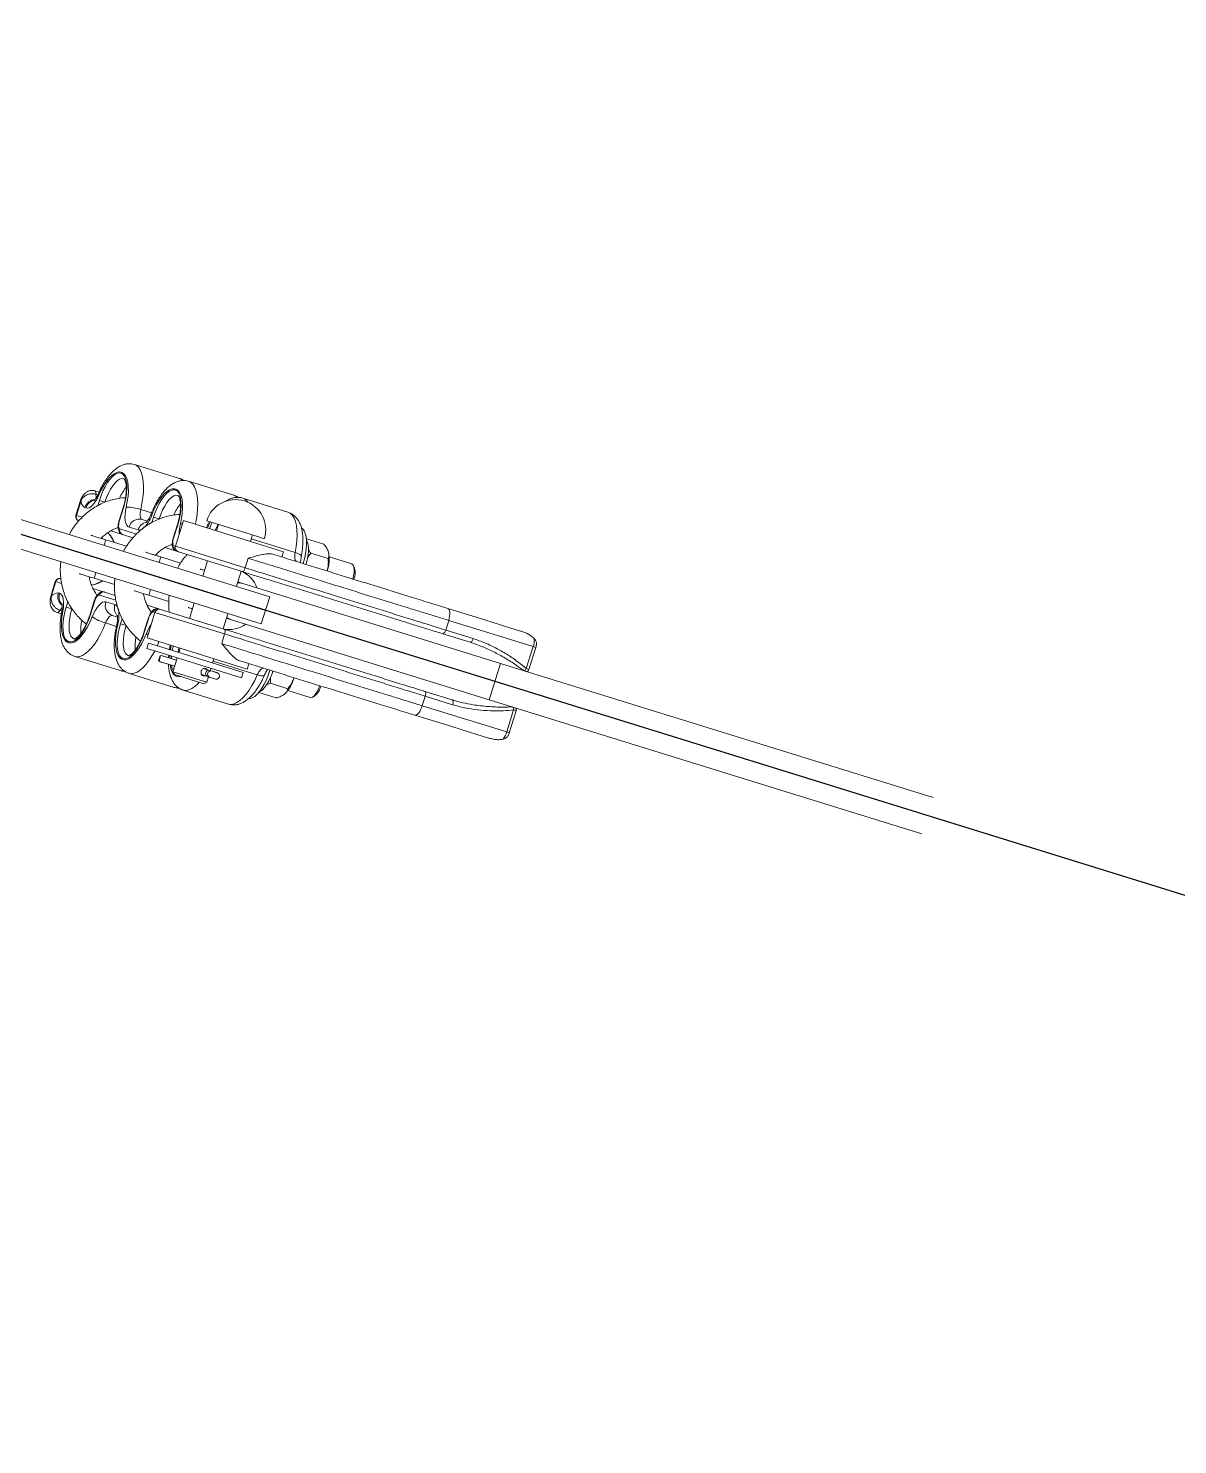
# Model space of a CAD drawing. Header units: millimetres. Extents: x 1587714 to 3094800, y -694377 to -413614.
# Drawn here: x 2047947 to 2048461, y -577441 to -576807 of the extents above; entities that cross this region are included whole.
import ezdxf

# ---------------------------------------------------------------- set-up
doc = ezdxf.new("R2010")
doc.units = ezdxf.units.MM
doc.layers.add('M0_EQUIPOS', color=7, linetype='Continuous')

# ---------------------------------------------------------------- blocks, each defined once
blk = doc.blocks.new('cadena retención 25kV vista superior')
at = {"layer": 'M0_EQUIPOS', "color": 7, "linetype": 'Continuous', "lineweight": 15}
for p, q in [((-6.35, -879.5), (-6.35, -717.03)), ((0, -717.03), (0, -879.5)), ((6.35, -879.5), (6.35, -717.03)), ((-15.58, -785.85), (-22.5, -785.85)), ((-22.5, -786.09), (-22.5, -785.85)), ((22.5, -785.85), (15.58, -785.85)), ((22.5, -786.09), (22.5, -785.85)), ((-28.5, -790.69), (-28.5, -792.71)), ((-27.18, -791.66), (-27.18, -792.53)), ((-15.5, -786.09), (-22.5, -786.09)), ((-19.99, -788.67), (-19.99, -789.23)), ((-15.5, -788.78), (-15.5, -786.09)), ((22.5, -786.09), (15.5, -786.09)), ((15.5, -786.09), (15.5, -788.77)), ((19.99, -789.23), (19.99, -788.67)), ((27.19, -792.54), (27.19, -791.66)), ((28.5, -792.71), (28.5, -790.69)), ((-25, -793.9), (-25, -796.52)), ((-25, -793.9), (-22.57, -793.9)), ((22.56, -793.9), (25, -793.9)), ((25, -793.9), (25, -796.52)), ((-44.98, -804.16), (-44.98, -825.33)), ((-13.5, -802.85), (-13.5, -808.3)), ((-9, -801.94), (-6.5, -801.94)), ((-9, -801.94), (-9, -811.57)), ((6.5, -801.94), (9, -801.94)), ((9, -801.94), (9, -811.57)), ((13.5, -808.3), (13.5, -802.8)), ((44.99, -825.33), (44.99, -804.16)), ((-18.63, -805.07), (-25, -805.07)), ((-25, -805.23), (-25, -805.07)), ((-18.63, -805.23), (-25, -805.23)), ((-18.63, -805.23), (-18.63, -805.07)), ((-17.49, -810.12), (-17.49, -814.39)), ((-15.5, -814.18), (-15.5, -806.45)), ((-13.5, -808.3), (-13.5, -813.22)), ((13.5, -813.22), (13.5, -808.3)), ((15.5, -806.45), (15.5, -814.17)), ((17.49, -814.39), (17.49, -810.12)), ((25, -805.07), (18.63, -805.07)), ((18.63, -805.23), (18.63, -805.07)), ((25, -805.23), (18.63, -805.23)), ((25, -805.23), (25, -805.07)), ((-26.58, -812.81), (-26.58, -817.89)), ((-22.49, -817.19), (-22.49, -814.73)), ((22.49, -814.73), (22.49, -817.18)), ((26.58, -812.81), (26.58, -817.9)), ((-25, -819.3), (-25, -821.92)), ((-25, -819.3), (-22.57, -819.3)), ((22.56, -819.3), (25, -819.3)), ((25, -819.3), (25, -821.92)), ((-44.98, -829.55), (-44.98, -850.71)), ((-13.5, -828.24), (-13.5, -833.69)), ((-9, -827.65), (-6.5, -827.65)), ((-9, -827.65), (-9, -836.96)), ((6.5, -827.65), (9, -827.65)), ((9, -827.65), (9, -836.97)), ((13.5, -833.69), (13.5, -828.2)), ((44.99, -850.71), (44.99, -829.55)), ((-15.5, -832.51), (-27.49, -832.51)), ((-27.49, -879.49), (-27.49, -832.51)), ((-18.63, -830.47), (-25, -830.47)), ((-25, -830.63), (-25, -830.47)), ((-18.63, -830.63), (-25, -830.63)), ((-18.63, -830.63), (-18.63, -830.47)), ((-15.5, -832.51), (-15.5, -831.85)), ((-15.5, -865.18), (-15.5, -832.51)), ((-13.5, -833.69), (-13.5, -834.51)), ((-13.5, -864.4), (-13.5, -834.51)), ((13.5, -834.51), (13.5, -833.69)), ((13.5, -864.4), (13.5, -834.51)), ((15.5, -831.85), (15.5, -832.51)), ((27.49, -832.51), (15.5, -832.51)), ((15.5, -832.51), (15.5, -865.18)), ((25, -830.47), (18.63, -830.47)), ((18.63, -830.63), (18.63, -830.47)), ((25, -830.63), (18.63, -830.63)), ((25, -830.63), (25, -830.47)), ((27.49, -832.51), (27.49, -833.03)), ((27.49, -833.03), (27.49, -879.49)), ((32.05, -833.78), (29.51, -833.78)), ((29.51, -833.78), (29.51, -840.02)), ((32.05, -833.78), (32.05, -840.02)), ((-30.49, -842.5), (-30.49, -865.38)), ((29.51, -840.02), (29.51, -878.23)), ((32.05, -840.02), (32.05, -878.23)), ((33.08, -841.43), (33.08, -848.1)), ((33.09, -848.1), (33.09, -841.36)), ((35.68, -840.45), (33.34, -840.45)), ((35.93, -848.1), (35.93, -841.36)), ((35.94, -848.1), (35.94, -841.43)), ((-27.49, -848.1), (-30.49, -848.1)), ((-6.35, -848.1), (-13.5, -848.1)), ((13.5, -848.1), (6.35, -848.1)), ((29.51, -848.1), (27.49, -848.1)), ((33.08, -844.34), (32.05, -844.1)), ((32.05, -845.41), (33.08, -845.66)), ((38.51, -848.1), (32.05, -848.1)), ((39.51, -849.1), (38.51, -848.1)), ((38.51, -863.9), (38.51, -848.1)), ((39.51, -849.1), (39.51, -862.9)), ((-44.98, -854.94), (-44.98, -876.1)), ((44.99, -876.1), (44.99, -854.94)), ((33.08, -860.74), (33.08, -863.15)), ((33.09, -863.11), (33.09, -860.73)), ((35.93, -863.11), (35.93, -860.74)), ((35.94, -863.15), (35.94, -860.75)), ((-30.49, -863.9), (-27.49, -863.9)), ((-30.49, -865.38), (-30.49, -869.5)), ((-28.63, -863.9), (-28.63, -884.56)), ((-19.99, -865.18), (-15.5, -865.18)), ((-13.5, -863.9), (-6.5, -863.9)), ((-8.5, -863.9), (-8.5, -866.18)), ((-8.5, -866.18), (-8.5, -987)), ((6.5, -863.9), (13.5, -863.9)), ((8.5, -866.18), (8.5, -863.9)), ((8.5, -987), (8.5, -866.18)), ((15.5, -865.18), (19.99, -865.18)), ((27.49, -863.9), (29.51, -863.9)), ((28.63, -863.9), (28.63, -884.56)), ((32.05, -863.9), (33.09, -863.9)), ((33.09, -863.11), (33.08, -863.15)), ((33.08, -863.15), (33.08, -863.48)), ((33.09, -864.31), (33.08, -864.35)), ((33.08, -864.35), (33.08, -867.38)), ((33.09, -864.31), (33.09, -863.11)), ((33.09, -867.42), (33.09, -864.31)), ((35.93, -864.31), (35.93, -863.11)), ((35.94, -863.15), (35.93, -863.11)), ((35.93, -863.9), (38.51, -863.9)), ((35.93, -867.42), (35.93, -864.31)), ((35.94, -864.35), (35.93, -864.31)), ((35.94, -863.48), (35.94, -863.15)), ((35.94, -867.38), (35.94, -864.35)), ((38.51, -863.9), (39.51, -862.9)), ((-27.49, -879.49), (-24.99, -879.49)), ((-6.35, -879.5), (6.35, -879.5)), ((24.99, -879.49), (27.49, -879.49)), ((29.51, -878.23), (32.05, -878.23)), ((-36, -887.58), (-36, -895.72)), ((-30.5, -891.3), (-30.5, -899.44)), ((30.5, -891.3), (31.67, -889.76)), ((30.5, -891.3), (30.5, -899.44)), ((36, -887.58), (36, -895.72)), ((-31.35, -899.66), (-31.35, -910.18)), ((31.35, -910.18), (31.35, -899.66)), ((-30.75, -911.24), (-29.84, -911.99)), ((29.84, -911.99), (30.75, -911.24)), ((-24.99, -974.54), (-24.99, -957.22)), ((-19.99, -959.17), (-15.5, -959.17)), ((-19.99, -959.17), (-19.99, -998.74)), ((-15.5, -972.02), (-15.5, -959.17)), ((-13.5, -958.39), (-13.5, -971.24)), ((13.5, -971.24), (13.5, -958.39)), ((15.5, -959.17), (19.99, -959.17)), ((15.5, -959.17), (15.5, -972.02)), ((19.99, -998.74), (19.99, -959.17)), ((24.99, -957.22), (24.99, -974.54)), ((-24.99, -986.33), (-24.99, -974.54)), ((24.99, -974.54), (24.99, -986.33)), ((-24.99, -991.33), (-24.99, -986.33)), ((8.5, -987), (-8.5, -987)), ((24.99, -986.33), (24.99, -991.33)), ((-19.99, -998.74), (-9.68, -998.74)), ((-19.99, -998.74), (-19.99, -999.96)), ((-19.99, -999.96), (-9.68, -999.96)), ((-9.68, -998.74), (-9.68, -999.96)), ((8.5, -999.7), (9.03, -999.87)), ((9.68, -998.74), (19.99, -998.74)), ((9.68, -998.74), (9.68, -999.96)), ((9.68, -999.96), (19.99, -999.96)), ((19.99, -998.74), (19.99, -999.96))]:
    blk.add_line(p, q, dxfattribs=at)
at = {"layer": 'M0_EQUIPOS', "color": 8, "linetype": 'Continuous', "lineweight": 15}
for p, q in [((-8.5, -987), (-8.5, -1189.72)), ((8.5, -1189.72), (8.5, -987))]:
    blk.add_line(p, q, dxfattribs=at)
at = {"layer": 'M0_EQUIPOS', "color": 7, "linetype": 'Continuous', "lineweight": 15, "flags": 128}
for points in [[(-27.18, -791.66), (-27.88, -791.4), (-28.33, -791.08), (-28.5, -790.71), (-28.5, -790.69)], [(-19.99, -789.23), (-20.12, -789.86), (-20.51, -790.47), (-21.15, -791.05), (-22.01, -791.58), (-23.09, -792.05), (-24.34, -792.45), (-25.75, -792.77), (-27.26, -792.99)], [(27.26, -792.99), (25.75, -792.77), (24.35, -792.45), (23.09, -792.05), (22.02, -791.58), (21.15, -791.05), (20.51, -790.47), (20.12, -789.86), (19.99, -789.23)], [(27.19, -791.66), (27.88, -791.4), (28.33, -791.08), (28.5, -790.71), (28.5, -790.69)], [(-27.26, -792.99), (-29.71, -793.34), (-31.99, -793.82), (-34.07, -794.44), (-35.89, -795.17), (-37.41, -795.99), (-38.6, -796.9), (-39.43, -797.86), (-39.89, -798.86), (-39.96, -799.88), (-39.65, -800.89), (-38.95, -801.87), (-37.89, -802.8), (-36.49, -803.66), (-34.78, -804.43), (-32.8, -805.08), (-30.58, -805.62), (-28.19, -806.02), (-25.67, -806.28)], [(-25, -805.23), (-27.27, -805.16), (-29.48, -804.96), (-31.58, -804.61), (-33.52, -804.15), (-35.25, -803.57), (-36.73, -802.9), (-37.92, -802.14), (-38.79, -801.32), (-39.32, -800.45), (-39.5, -799.57), (-39.32, -798.68), (-38.79, -797.82), (-37.92, -796.99), (-36.73, -796.24), (-35.25, -795.56), (-33.52, -794.98), (-31.58, -794.52), (-29.48, -794.18), (-27.27, -793.97), (-25, -793.9)], [(-25, -796.52), (-27.17, -796.6), (-29.28, -796.82), (-31.25, -797.18), (-33.03, -797.67), (-34.58, -798.27), (-35.83, -798.97), (-36.75, -799.74), (-37.31, -800.56), (-37.5, -801.41), (-37.5, -801.43)], [(-27.81, -792.62), (-27.78, -792.62), (-27.53, -792.71), (-27.26, -792.99)], [(25, -793.9), (27.27, -793.97), (29.48, -794.18), (31.58, -794.52), (33.52, -794.98), (35.25, -795.56), (36.73, -796.24), (37.92, -796.99), (38.79, -797.82), (39.32, -798.68), (39.5, -799.57), (39.32, -800.45), (38.79, -801.32), (37.92, -802.14), (36.73, -802.9), (35.25, -803.57), (33.52, -804.15), (31.58, -804.61), (29.48, -804.96), (27.27, -805.16), (25, -805.23)], [(37.5, -801.39), (37.31, -800.56), (36.75, -799.74), (35.83, -798.97), (34.58, -798.27), (33.03, -797.67), (31.25, -797.18), (29.28, -796.82), (27.17, -796.6), (25, -796.52)], [(25.67, -806.28), (28.19, -806.02), (30.59, -805.62), (32.8, -805.08), (34.78, -804.43), (36.49, -803.66), (37.9, -802.8), (38.96, -801.87), (39.65, -800.89), (39.97, -799.88), (39.89, -798.86), (39.44, -797.86), (38.6, -796.9), (37.41, -795.99), (35.89, -795.17), (34.07, -794.44), (32, -793.82), (29.71, -793.34), (27.26, -792.99)], [(27.26, -792.99), (27.53, -792.71), (27.79, -792.62), (27.82, -792.62)], [(-26.58, -812.81), (-29.36, -812.53), (-32.04, -812.12), (-34.55, -811.58), (-36.87, -810.92), (-38.96, -810.15), (-40.78, -809.28), (-42.3, -808.33), (-43.49, -807.31), (-44.35, -806.24), (-44.85, -805.13), (-44.98, -804.15)], [(44.99, -804.16), (44.85, -805.13), (44.35, -806.24), (43.5, -807.31), (42.3, -808.33), (40.78, -809.28), (38.96, -810.15), (36.88, -810.92), (34.56, -811.58), (32.04, -812.12), (29.37, -812.53), (26.58, -812.81)], [(-25.67, -806.28), (-24, -806.46), (-22.44, -806.75), (-21.02, -807.14), (-19.8, -807.63), (-18.81, -808.18), (-18.09, -808.8), (-17.64, -809.45), (-17.49, -810.12)], [(-15.5, -806.45), (-15.56, -806.22), (-15.74, -805.99), (-16.03, -805.78), (-16.42, -805.59), (-16.89, -805.44), (-17.43, -805.33), (-18.02, -805.26), (-18.63, -805.23)], [(18.63, -805.23), (18.02, -805.26), (17.43, -805.33), (16.89, -805.44), (16.42, -805.59), (16.03, -805.78), (15.74, -805.99), (15.56, -806.22), (15.5, -806.45)], [(17.49, -810.12), (17.64, -809.45), (18.09, -808.8), (18.82, -808.18), (19.81, -807.63), (21.03, -807.14), (22.44, -806.75), (24, -806.46), (25.67, -806.28)], [(-22.49, -814.73), (-22.57, -814.39), (-22.79, -814.06), (-23.15, -813.76), (-23.65, -813.48), (-24.26, -813.24), (-24.96, -813.04), (-25.75, -812.9), (-26.58, -812.81)], [(26.58, -812.81), (25.75, -812.9), (24.97, -813.04), (24.26, -813.24), (23.65, -813.48), (23.16, -813.76), (22.79, -814.06), (22.57, -814.39), (22.49, -814.73)], [(-25.67, -818.23), (-28.14, -818.48), (-30.49, -818.87), (-32.67, -819.39), (-34.63, -820.03), (-36.34, -820.77), (-37.75, -821.61), (-38.83, -822.51), (-39.56, -823.46), (-39.94, -824.45), (-39.94, -825.45), (-39.56, -826.44), (-38.83, -827.39), (-37.75, -828.3), (-36.34, -829.13), (-34.63, -829.87), (-32.67, -830.51), (-30.49, -831.03), (-28.14, -831.42), (-25.67, -831.67)], [(-25, -830.63), (-27.27, -830.56), (-29.48, -830.35), (-31.58, -830.01), (-33.52, -829.55), (-35.25, -828.97), (-36.73, -828.29), (-37.92, -827.54), (-38.79, -826.72), (-39.32, -825.85), (-39.5, -824.96), (-39.32, -824.08), (-38.79, -823.21), (-37.92, -822.39), (-36.73, -821.63), (-35.25, -820.96), (-33.52, -820.38), (-31.58, -819.92), (-29.48, -819.58), (-27.27, -819.37), (-25, -819.3)], [(-25, -821.92), (-27.17, -822), (-29.28, -822.22), (-31.25, -822.58), (-33.03, -823.06), (-34.58, -823.67), (-35.83, -824.36), (-36.75, -825.13), (-37.31, -825.96), (-37.5, -826.81), (-37.5, -826.82)], [(-26.03, -817.85), (-26.02, -817.84), (-25.85, -817.94), (-25.67, -818.23)], [(25, -819.3), (27.27, -819.37), (29.48, -819.58), (31.58, -819.92), (33.52, -820.38), (35.25, -820.96), (36.73, -821.63), (37.92, -822.39), (38.79, -823.21), (39.32, -824.08), (39.5, -824.96), (39.32, -825.85), (38.79, -826.72), (37.92, -827.54), (36.73, -828.29), (35.25, -828.97), (33.52, -829.55), (31.58, -830.01), (29.48, -830.35), (27.27, -830.56), (25, -830.63)], [(37.5, -826.79), (37.31, -825.96), (36.75, -825.13), (35.83, -824.36), (34.58, -823.67), (33.03, -823.06), (31.25, -822.58), (29.28, -822.22), (27.17, -822), (25, -821.92)], [(25.67, -818.23), (25.85, -817.94), (26.02, -817.84), (26.03, -817.85)], [(25.67, -831.67), (28.14, -831.42), (30.49, -831.03), (32.67, -830.51), (34.64, -829.87), (36.34, -829.13), (37.75, -828.3), (38.83, -827.39), (39.57, -826.44), (39.94, -825.45), (39.94, -824.45), (39.57, -823.46), (38.83, -822.51), (37.75, -821.61), (36.34, -820.77), (34.64, -820.03), (32.67, -819.39), (30.49, -818.87), (28.14, -818.48), (25.67, -818.23)], [(-44.98, -825.33), (-44.85, -826.3), (-44.56, -827.02)], [(-27.49, -838.12), (-29.33, -837.93), (-31.97, -837.52), (-34.46, -836.99), (-36.77, -836.34), (-38.84, -835.59), (-40.65, -834.74), (-42.18, -833.8), (-43.39, -832.8), (-44.27, -831.75), (-44.8, -830.66), (-44.98, -829.55), (-44.98, -829.55)], [(44.99, -829.56), (44.81, -830.66), (44.27, -831.75), (43.39, -832.8), (42.18, -833.8), (40.66, -834.74), (38.84, -835.59), (36.77, -836.34), (34.47, -836.99), (32.05, -837.51)], [(44.6, -826.94), (44.85, -826.3), (44.99, -825.33)], [(-25.96, -832.51), (-25.85, -832.13), (-25.67, -831.67)], [(-15.5, -831.85), (-15.56, -831.61), (-15.74, -831.38), (-16.03, -831.17), (-16.42, -830.99), (-16.89, -830.84), (-17.43, -830.72), (-18.02, -830.65), (-18.63, -830.63)], [(18.63, -830.63), (18.02, -830.65), (17.43, -830.72), (16.89, -830.84), (16.42, -830.99), (16.03, -831.17), (15.74, -831.38), (15.56, -831.61), (15.5, -831.85)], [(25.67, -831.67), (25.85, -832.13), (25.96, -832.51)], [(29.51, -837.9), (29.33, -837.93), (27.49, -838.12)], [(-27.49, -843.79), (-28.19, -843.88), (-30.49, -844.26)], [(-30.49, -845.12), (-29.48, -844.97), (-27.49, -844.78)], [(-27.49, -847.42), (-29.28, -847.61), (-30.49, -847.81)], [(29.51, -844.08), (28.19, -843.88), (27.49, -843.79)], [(27.49, -844.78), (29.48, -844.97), (29.51, -844.98)], [(29.51, -847.65), (29.28, -847.61), (27.49, -847.42)], [(33.08, -844.9), (32.8, -844.82), (32.05, -844.61)], [(39.51, -851.92), (39.89, -851.04), (39.97, -850.02), (39.65, -849.01), (38.96, -848.03), (37.9, -847.1), (36.49, -846.24), (35.94, -845.97)], [(-44.98, -850.71), (-44.8, -851.82), (-44.62, -852.29)], [(44.99, -854.96), (44.98, -855.09), (44.75, -856.21), (44.16, -857.31), (43.21, -858.37), (41.92, -859.37), (40.32, -860.3), (39.51, -860.69)], [(44.6, -852.34), (44.81, -851.82), (44.99, -850.71)], [(-15.5, -865.18), (-15.11, -865.16), (-14.73, -865.12), (-14.39, -865.05), (-14.09, -864.95), (-13.84, -864.83), (-13.65, -864.7), (-13.54, -864.55), (-13.5, -864.4)], [(-8.13, -863.9), (-8.31, -864.56), (-8.5, -866.18)], [(8.5, -866.18), (8.31, -864.56), (8.13, -863.9)], [(15.5, -865.18), (15.11, -865.16), (14.73, -865.12), (14.39, -865.05), (14.09, -864.95), (13.84, -864.83), (13.65, -864.7), (13.54, -864.55), (13.5, -864.4)], [(-44.98, -876.1), (-44.98, -876.25), (-44.75, -877.37), (-44.15, -878.47), (-43.2, -879.53), (-41.92, -880.53), (-40.32, -881.46), (-38.42, -882.31), (-36.27, -883.05), (-33.89, -883.68), (-31.33, -884.18), (-28.63, -884.56)], [(28.63, -884.56), (31.33, -884.18), (33.9, -883.68), (36.27, -883.05), (38.43, -882.31), (40.32, -881.46), (41.92, -880.53), (43.21, -879.53), (44.16, -878.47), (44.75, -877.37), (44.98, -876.25), (44.99, -876.1)], [(-24.99, -889.35), (-27.26, -889.28), (-29.5, -889.08), (-31.63, -888.75), (-33.61, -888.29), (-35.38, -887.72), (-36.91, -887.05), (-38.16, -886.3), (-39.11, -885.48), (-39.72, -884.62), (-39.93, -884.07)], [(-28.63, -884.56), (-27.87, -884.67), (-27.17, -884.83), (-26.54, -885.02), (-26, -885.26), (-25.57, -885.53), (-25.25, -885.82), (-25.06, -886.12), (-24.99, -886.44)], [(-27.82, -887.65), (-28.02, -887.55), (-28.23, -887.26), (-28.4, -886.8), (-28.52, -886.18), (-28.6, -885.42), (-28.63, -884.56)], [(39.94, -884), (39.73, -884.59), (39.13, -885.46), (38.19, -886.28), (36.95, -887.03), (35.42, -887.7), (33.65, -888.28), (31.68, -888.74), (29.55, -889.07), (27.32, -889.28), (25.03, -889.35), (24.99, -889.35)], [(24.99, -886.44), (25.06, -886.12), (25.25, -885.82), (25.57, -885.53), (26, -885.26), (26.54, -885.02), (27.17, -884.83), (27.87, -884.67), (28.63, -884.56)], [(27.81, -887.65), (28.02, -887.55), (28.23, -887.26), (28.4, -886.8), (28.52, -886.18), (28.6, -885.42), (28.63, -884.56)], [(-24.99, -890.72), (-26.93, -890.66), (-28.84, -890.45), (-30.63, -890.12), (-32.24, -889.67), (-33.62, -889.11), (-34.71, -888.46), (-35.5, -887.74), (-35.57, -887.65)], [(35.57, -887.65), (35.2, -888.06), (34.28, -888.75), (33.05, -889.36), (31.57, -889.88), (29.88, -890.28), (28.02, -890.56), (26.07, -890.7), (24.99, -890.72)], [(-31.35, -910.18), (-31.3, -910.48), (-30.94, -911.06), (-30.23, -911.59), (-29.21, -912.04), (-27.95, -912.38), (-26.52, -912.59), (-25, -912.67)], [(24.99, -912.67), (25, -912.67), (26.52, -912.59), (27.95, -912.38), (29.21, -912.04), (30.23, -911.59), (30.94, -911.06), (31.3, -910.48), (31.35, -910.18)], [(-19.99, -959.17), (-20.97, -959.13), (-21.9, -959.02), (-22.77, -958.84), (-23.53, -958.6), (-24.15, -958.3), (-24.61, -957.97), (-24.89, -957.6), (-24.99, -957.22)], [(-15.5, -959.17), (-15.11, -959.16), (-14.73, -959.11), (-14.39, -959.04), (-14.09, -958.94), (-13.84, -958.82), (-13.65, -958.69), (-13.54, -958.54), (-13.5, -958.39)], [(15.5, -959.17), (15.11, -959.16), (14.73, -959.11), (14.39, -959.04), (14.09, -958.94), (13.84, -958.82), (13.65, -958.69), (13.54, -958.54), (13.5, -958.39)], [(24.99, -957.22), (24.9, -957.6), (24.61, -957.97), (24.15, -958.3), (23.53, -958.6), (22.77, -958.84), (21.91, -959.02), (20.97, -959.13), (19.99, -959.17)], [(-15.5, -972.02), (-15.11, -972), (-14.73, -971.96), (-14.39, -971.89), (-14.09, -971.79), (-13.84, -971.67), (-13.65, -971.53), (-13.54, -971.39), (-13.5, -971.24)], [(15.5, -972.02), (15.11, -972), (14.73, -971.96), (14.39, -971.89), (14.09, -971.79), (13.84, -971.67), (13.65, -971.53), (13.54, -971.39), (13.5, -971.24)]]:
    blk.add_lwpolyline(points, dxfattribs=at)
at = {"layer": 'M0_EQUIPOS', "color": 7, "linetype": 'Continuous', "lineweight": 15}
for centre, radius, start, end in [((-28.38, -796.66), 5.15, 59.10415, 76.56886), ((-20.1, -793.65), 4.98, 88.74845, 159.28759), ((-20.08, -794.27), 5.04, 88.95282, 150.26076), ((-23.35, -789.42), 3.44, 12.50769, 75.67831), ((-15.42, -788.01), 1.93, 2.47211, 92.2676), ((15.42, -788.01), 1.93, 87.7324, 177.52789), ((23.35, -789.42), 3.44, 104.32329, 167.48935), ((20.14, -793.59), 4.92, 20.02282, 91.74485), ((20.08, -794.29), 5.06, 33.05167, 90.96951), ((28.39, -796.68), 5.16, 103.4472, 120.80725), ((-26.41, -823.29), 21.15, 95.9034, 111.72368), ((-1.04, -796.2), 12.57, 206.21083, 230.71104), ((1.04, -796.19), 12.57, 309.28917, 333.70066), ((26.43, -823.23), 21.09, 68.21372, 83.97448), ((-6.86, -812.23), 19.73, 162.45838, 181.67502), ((-17.68, -814.93), 4.81, 87.73146, 177.52985), ((-15.42, -808.38), 1.93, 2.46799, 92.27172), ((15.42, -808.38), 1.93, 87.72828, 177.53201), ((17.68, -814.93), 4.81, 2.46906, 92.26963), ((6.86, -812.23), 19.73, 358.32611, 17.54049), ((-25.71, -805.02), 13.21, 270.15987, 303.34242), ((-17.58, -819.43), 5.04, 88.96452, 150.24905), ((-19.64, -814.22), 2.16, 314.27223, 355.64929), ((20.43, -813.86), 2.98, 190.23728, 246.55789), ((17.58, -819.45), 5.07, 33.26895, 90.95162), ((26.2, -802.55), 15.69, 244.68876, 268.07395), ((-26.42, -848.68), 21.14, 95.90033, 111.72675), ((26.43, -848.62), 21.08, 68.21063, 83.97757), ((-26.89, -851.26), 19.62, 72.82413, 86.42819), ((-15.42, -833.78), 1.93, 2.46527, 92.28184), ((-15.5, -834.51), 2, 0, 90), ((15.42, -833.78), 1.93, 87.71816, 177.53473), ((15.5, -834.51), 2, 90, 180), ((26.9, -851.26), 19.62, 93.57149, 107.17592), ((-30.49, -856), 13.5, 90, 270), ((32.42, -854.96), 9.03, 49.43388, 67.08637), ((-40.73, -854.8), 4.26, 182.04325, 222.05517), ((-1.34, -863.02), 12.17, 184.17063, 233.96253), ((1.34, -863.02), 12.17, 306.03747, 355.82937), ((33.31, -867.38), 0.23, 180, 190.96235), ((34.51, -863.82), 1.59, 26.29799, 153.70201), ((34.51, -864.59), 1.45, 11.16629, 168.83371), ((34.51, -867.14), 1.45, 190.96235, 349.03765), ((35.71, -867.38), 0.23, 349.03765, 0), ((-25.76, -884.77), 15.85, 241.81893, 272.7562), ((25.76, -884.77), 15.85, 267.2437, 298.18117), ((-25.68, -905.58), 7.64, 236.99494, 275.11013), ((25.51, -904.91), 8.3, 266.4476, 301.43842), ((-20.17, -988.66), 10.08, 250.58737, 271.04157), ((-11.41, -993.97), 5.08, 289.93655, 304.9981), ((-9.68, -997.96), 2, 270, 288.25539), ((-9.43, -998.96), 0.971, 292.6966, 342.89381), ((11.41, -993.97), 5.08, 235.0019, 250.06345), ((9.43, -998.96), 0.977, 197.16705, 245.95948), ((9.68, -997.96), 2, 251.74461, 270), ((20.18, -988.66), 10.08, 268.95851, 289.41224)]:
    blk.add_arc(centre, radius, start, end, dxfattribs=at)
for centre, major_axis, ratio, start_param, end_param in [((-16.5, -788.85), (-0.93, -3), 0.118876, 2.777199, 3.178625), ((16.5, -788.85), (0.93, -3), 0.118876, 3.104561, 3.505986), ((34.51, -841.79), (0, -2.25), 0.645373, 4.075021, 4.52106), ((34.51, -840.04), (-1.45, 0), 0.480831, 0.637368, 2.504225), ((34.51, -841.79), (0, -2.25), 0.645373, 1.762125, 2.208164)]:
    blk.add_ellipse(centre, major_axis=major_axis, ratio=ratio, start_param=start_param, end_param=end_param, dxfattribs=at)
for points, knots in [([(-6.5, -785.57), (-7.42, -785.77), (-9.37, -786.2), (-12.25, -787.2), (-15.1, -788.49), (-17.81, -790.05), (-20.33, -791.86), (-22.64, -793.9), (-24.72, -796.14), (-26.56, -798.57), (-28.09, -801.17), (-29.12, -803.24), (-29.52, -804.47), (-29.62, -804.75)], [0, 0, 0, 0, 0.088307, 0.186816, 0.285281, 0.38367, 0.481952, 0.580098, 0.67807, 0.775845, 0.8734, 0.970734, 1, 1, 1, 1]), ([(-22.5, -785.86), (-22.57, -785.86), (-23.1, -785.83), (-24.12, -786), (-25.43, -786.43), (-26.54, -787.08), (-27.4, -787.84), (-28.03, -788.71), (-28.43, -789.67), (-28.47, -790.35), (-28.49, -790.68)], [0, 0, 0, 0, 0.026411, 0.18652, 0.35798, 0.508276, 0.638351, 0.761226, 0.884255, 1, 1, 1, 1]), ([(-13.5, -787.93), (-13.52, -787.72), (-13.56, -787.26), (-13.9, -786.62), (-14.45, -786.13), (-15.05, -785.88), (-15.43, -785.86), (-15.6, -785.86)], [0, 0, 0, 0, 0.1946428, 0.4190482, 0.646603, 0.8514443, 1, 1, 1, 1]), ([(29.62, -804.76), (29.53, -804.47), (29.12, -803.25), (28.11, -801.19), (26.58, -798.61), (24.77, -796.2), (22.71, -793.97), (20.43, -791.94), (17.93, -790.13), (15.25, -788.57), (12.42, -787.27), (9.5, -786.23), (7.49, -785.79), (6.5, -785.56)], [0, 0, 0, 0, 0.029272, 0.125911, 0.222694, 0.319643, 0.416791, 0.514138, 0.611692, 0.709432, 0.807346, 0.90541, 1, 1, 1, 1]), ([(15.6, -785.88), (15.51, -785.87), (15.19, -785.84), (14.63, -786.04), (14.02, -786.47), (13.64, -787.08), (13.51, -787.6), (13.5, -787.86), (13.5, -787.93)], [0, 0, 0, 0, 0.0834049, 0.2968367, 0.5235588, 0.7546834, 0.9414424, 1, 1, 1, 1]), ([(28.47, -790.69), (28.47, -790.5), (28.49, -789.97), (28.23, -789.14), (27.75, -788.27), (27.1, -787.54), (26.27, -786.9), (25.23, -786.36), (23.95, -785.94), (23, -785.88), (22.5, -785.85)], [0, 0, 0, 0, 0.065262, 0.187982, 0.299926, 0.412754, 0.531121, 0.669082, 0.823769, 1, 1, 1, 1]), ([(-24.14, -791.65), (-24.15, -791.65), (-24.15, -791.66), (-24.45, -791.82), (-25.01, -792.05), (-25.86, -792.29), (-26.82, -792.49), (-27.52, -792.58), (-27.81, -792.62)], [0, 0, 0, 0, 0.113831, 0.278213, 0.454288, 0.645262, 0.850296, 1, 1, 1, 1]), ([(-22.5, -786.09), (-22.96, -786.2), (-23.73, -786.38), (-24.91, -787.07), (-25.77, -787.87), (-26.47, -788.9), (-26.9, -789.84), (-27.15, -790.83), (-27.17, -791.42), (-27.18, -791.66)], [0, 0, 0, 0, 0.187352, 0.306466, 0.518596, 0.618063, 0.766252, 0.903273, 1, 1, 1, 1]), ([(27.19, -791.66), (27.18, -791.42), (27.15, -790.83), (26.9, -789.84), (26.33, -788.6), (25.53, -787.62), (24.41, -786.73), (23.46, -786.27), (22.69, -786.12), (22.5, -786.09)], [0, 0, 0, 0, 0.096778, 0.23387, 0.382141, 0.603237, 0.693756, 0.921776, 1, 1, 1, 1]), ([(27.81, -792.62), (27.58, -792.59), (26.92, -792.51), (25.93, -792.31), (25.02, -792.05), (24.44, -791.82), (24.15, -791.65), (24.15, -791.65), (24.15, -791.65)], [0, 0, 0, 0, 0.11687, 0.336759, 0.54897, 0.727008, 0.893131, 1, 1, 1, 1]), ([(-27.81, -792.62), (-28.25, -792.67), (-29.54, -792.83), (-31.61, -793.19), (-33.95, -793.74), (-36.18, -794.45), (-38.27, -795.32), (-40.11, -796.34), (-41.66, -797.48), (-42.89, -798.69), (-43.84, -799.99), (-44.5, -801.37), (-44.92, -802.76), (-44.94, -803.69), (-44.96, -804.13)], [0, 0, 0, 0, 0.0498993, 0.1448903, 0.2409251, 0.3386964, 0.4389532, 0.5424147, 0.6348048, 0.7190178, 0.7962668, 0.8689461, 0.9390703, 1, 1, 1, 1]), ([(-9, -795.01), (-9, -795), (-9, -794.98), (-9, -795.17), (-9, -795.79), (-9, -797.05), (-9, -798.71), (-9, -800.77), (-9, -801.56), (-9, -801.94)], [0, 0, 0, 0, 0.03307, 0.105723, 0.21612, 0.335537, 0.546461, 0.782032, 1, 1, 1, 1]), ([(9, -795.01), (9, -795), (9, -794.98), (9, -795.17), (9, -795.79), (9, -797.05), (9, -798.71), (9, -800.77), (9, -801.56), (9, -801.94)], [0, 0, 0, 0, 0.03307, 0.105723, 0.21612, 0.335537, 0.546461, 0.782032, 1, 1, 1, 1]), ([(44.95, -804.15), (44.95, -803.91), (44.98, -803.15), (44.69, -801.9), (44.12, -800.49), (43.3, -799.2), (42.24, -798), (40.92, -796.89), (39.3, -795.86), (37.4, -794.93), (35.25, -794.13), (32.94, -793.48), (30.56, -792.99), (28.82, -792.73), (27.92, -792.63), (27.81, -792.62)], [0, 0, 0, 0, 0.034154, 0.106353, 0.177854, 0.251023, 0.328336, 0.412251, 0.504261, 0.602864, 0.703209, 0.801888, 0.898675, 0.988449, 1, 1, 1, 1]), ([(-25, -805.07), (-25.35, -805.07), (-26.38, -805.06), (-28.08, -804.96), (-30.01, -804.72), (-31.81, -804.39), (-33.43, -803.96), (-34.81, -803.46), (-35.93, -802.92), (-36.75, -802.39), (-37.26, -801.91), (-37.47, -801.56), (-37.5, -801.46), (-37.5, -801.42), (-37.49, -801.41)], [0, 0, 0, 0, 0.0503245, 0.1465129, 0.2425093, 0.3379748, 0.4325844, 0.5259308, 0.6175301, 0.706916, 0.7940376, 0.8803791, 0.9692601, 1, 1, 1, 1]), ([(-15.84, -805.54), (-15.76, -805.42), (-15.3, -804.67), (-14.19, -803.43), (-12.51, -801.88), (-10.77, -800.62), (-9.53, -799.99), (-9, -799.72)], [0, 0, 0, 0, 0.048443, 0.303943, 0.557487, 0.80934, 1, 1, 1, 1]), ([(-9, -805.7), (-9.19, -805.56), (-9.9, -805.02), (-10.9, -803.88), (-11.8, -802.69), (-12.15, -801.93), (-12.23, -801.74)], [0, 0, 0, 0, 0.13195, 0.501599, 0.872832, 1, 1, 1, 1]), ([(9, -799.73), (9.28, -799.86), (10.27, -800.32), (11.8, -801.35), (13.55, -802.79), (14.91, -804.2), (15.57, -805.17), (15.82, -805.53)], [0, 0, 0, 0, 0.098268, 0.346915, 0.5964, 0.847062, 1, 1, 1, 1]), ([(12.23, -801.75), (12.04, -802.11), (11.57, -803.05), (10.48, -804.37), (9.57, -805.34), (9.01, -805.73), (9, -805.74)], [0, 0, 0, 0, 0.243758, 0.618739, 0.991638, 1, 1, 1, 1]), ([(37.49, -801.41), (37.5, -801.43), (37.5, -801.47), (37.41, -801.69), (37.1, -802.08), (36.5, -802.57), (35.6, -803.1), (34.43, -803.61), (33.01, -804.08), (31.37, -804.48), (29.55, -804.79), (27.61, -804.99), (26.07, -805.07), (25.2, -805.07), (25, -805.07)], [0, 0, 0, 0, 0.074772, 0.159697, 0.241466, 0.328171, 0.414987, 0.503719, 0.594657, 0.687414, 0.781494, 0.876464, 0.971974, 1, 1, 1, 1]), ([(-6.5, -810.97), (-7.42, -811.17), (-9.37, -811.6), (-12.25, -812.6), (-15.1, -813.89), (-17.81, -815.45), (-20.33, -817.26), (-22.64, -819.3), (-24.72, -821.54), (-26.56, -823.97), (-28.09, -826.56), (-29.12, -828.63), (-29.52, -829.86), (-29.62, -830.15)], [0, 0, 0, 0, 0.088307, 0.186816, 0.285281, 0.38367, 0.481952, 0.580098, 0.67807, 0.775845, 0.8734, 0.970734, 1, 1, 1, 1]), ([(-13.5, -808.3), (-13.53, -808.01), (-13.59, -807.46), (-13.99, -806.74), (-14.54, -806.18), (-15.26, -805.73), (-16.19, -805.37), (-17.3, -805.14), (-18.16, -805.07), (-18.58, -805.07), (-18.63, -805.07)], [0, 0, 0, 0, 0.126725, 0.2463, 0.365029, 0.495878, 0.651787, 0.825631, 0.982549, 1, 1, 1, 1]), ([(29.62, -830.15), (29.53, -829.87), (29.12, -828.65), (28.11, -826.59), (26.58, -824.01), (24.77, -821.6), (22.71, -819.37), (20.43, -817.34), (17.93, -815.53), (15.25, -813.97), (12.42, -812.67), (9.5, -811.63), (7.49, -811.18), (6.5, -810.96)], [0, 0, 0, 0, 0.029273, 0.125911, 0.222694, 0.319643, 0.416791, 0.514139, 0.611692, 0.709432, 0.807346, 0.90541, 1, 1, 1, 1]), ([(18.63, -805.07), (18.41, -805.08), (17.79, -805.09), (16.76, -805.23), (15.67, -805.54), (14.78, -805.99), (14.1, -806.59), (13.66, -807.31), (13.51, -807.91), (13.5, -808.24), (13.5, -808.3)], [0, 0, 0, 0, 0.0873497, 0.2538933, 0.428135, 0.5941122, 0.7265177, 0.852231, 0.9773206, 1, 1, 1, 1]), ([(-21.64, -816.81), (-21.65, -816.81), (-21.65, -816.82), (-21.95, -816.98), (-22.51, -817.21), (-23.36, -817.46), (-24.43, -817.67), (-25.37, -817.79), (-25.92, -817.84), (-26.03, -817.85)], [0, 0, 0, 0, 0.101863, 0.248967, 0.406528, 0.577439, 0.760919, 0.949495, 1, 1, 1, 1]), ([(26.03, -817.85), (25.79, -817.83), (25.1, -817.77), (24.02, -817.6), (22.98, -817.36), (22.23, -817.1), (21.79, -816.9), (21.61, -816.78), (21.64, -816.81), (21.64, -816.81)], [0, 0, 0, 0, 0.105003, 0.304717, 0.498941, 0.665109, 0.819575, 0.965098, 1, 1, 1, 1]), ([(-26.03, -817.85), (-26.48, -817.88), (-27.79, -817.99), (-29.9, -818.27), (-32.32, -818.73), (-34.63, -819.33), (-36.82, -820.08), (-38.86, -821), (-40.64, -822.07), (-42.1, -823.26), (-43.23, -824.5), (-44.09, -825.83), (-44.67, -827.23), (-44.97, -828.49), (-44.95, -829.26), (-44.94, -829.54)], [0, 0, 0, 0, 0.046641, 0.135105, 0.22429, 0.314698, 0.406927, 0.501711, 0.599593, 0.683701, 0.76019, 0.830904, 0.89802, 0.963277, 1, 1, 1, 1]), ([(-9, -820.71), (-9, -820.71), (-9, -820.68), (-9, -820.84), (-9, -821.43), (-9, -822.69), (-9, -824.37), (-9, -826.46), (-9, -827.26), (-9, -827.65)], [0, 0, 0, 0, 0.0205381, 0.0955172, 0.2074916, 0.3274207, 0.5403441, 0.7792889, 1, 1, 1, 1]), ([(9, -820.71), (9, -820.71), (9, -820.68), (9, -820.84), (9, -821.43), (9, -822.69), (9, -824.37), (9, -826.46), (9, -827.26), (9, -827.65)], [0, 0, 0, 0, 0.0205381, 0.0955172, 0.2074916, 0.3274207, 0.5403441, 0.7792889, 1, 1, 1, 1]), ([(44.95, -829.56), (44.95, -829.31), (44.98, -828.54), (44.69, -827.29), (44.12, -825.88), (43.3, -824.59), (42.24, -823.39), (40.92, -822.28), (39.3, -821.25), (37.4, -820.32), (35.25, -819.52), (32.94, -818.87), (30.51, -818.37), (28.2, -818.03), (26.68, -817.9), (26.03, -817.85)], [0, 0, 0, 0, 0.03304, 0.100712, 0.167728, 0.236312, 0.308773, 0.387425, 0.473667, 0.566083, 0.660137, 0.752628, 0.843343, 0.932706, 1, 1, 1, 1]), ([(-44.96, -825.29), (-44.97, -825.39), (-45.02, -826.01), (-44.91, -826.75), (-44.7, -827.33), (-44.67, -827.42)], [0, 0, 0, 0, 0.1433602, 0.8580138, 1, 1, 1, 1]), ([(-25, -830.47), (-25.35, -830.47), (-26.38, -830.46), (-28.08, -830.35), (-30.01, -830.12), (-31.81, -829.78), (-33.43, -829.35), (-34.81, -828.86), (-35.93, -828.32), (-36.75, -827.78), (-37.26, -827.31), (-37.47, -826.96), (-37.5, -826.85), (-37.5, -826.81), (-37.49, -826.8)], [0, 0, 0, 0, 0.050325, 0.146512, 0.242509, 0.337974, 0.432584, 0.525931, 0.61753, 0.706916, 0.794037, 0.880379, 0.969261, 1, 1, 1, 1]), ([(-15.84, -830.93), (-15.76, -830.81), (-15.3, -830.07), (-14.19, -828.83), (-12.51, -827.27), (-10.77, -826.02), (-9.53, -825.39), (-9, -825.12)], [0, 0, 0, 0, 0.048444, 0.303943, 0.557488, 0.809341, 1, 1, 1, 1]), ([(9, -825.13), (9.28, -825.26), (10.27, -825.72), (11.8, -826.74), (13.55, -828.19), (14.91, -829.6), (15.57, -830.56), (15.82, -830.93)], [0, 0, 0, 0, 0.09827, 0.346921, 0.59641, 0.847078, 1, 1, 1, 1]), ([(37.49, -826.81), (37.5, -826.83), (37.5, -826.87), (37.41, -827.08), (37.1, -827.48), (36.5, -827.97), (35.6, -828.5), (34.43, -829.01), (33.01, -829.48), (31.37, -829.88), (29.55, -830.19), (27.61, -830.39), (26.07, -830.47), (25.2, -830.47), (25, -830.47)], [0, 0, 0, 0, 0.074772, 0.159697, 0.241466, 0.32817, 0.414988, 0.503719, 0.594658, 0.687414, 0.781494, 0.876464, 0.971973, 1, 1, 1, 1]), ([(44.68, -827.43), (44.79, -827.01), (44.98, -826.32), (44.95, -825.61), (44.95, -825.32)], [0, 0, 0, 0, 0.604294, 1, 1, 1, 1]), ([(-13.5, -833.69), (-13.53, -833.41), (-13.59, -832.85), (-13.99, -832.14), (-14.54, -831.58), (-15.26, -831.12), (-16.19, -830.76), (-17.3, -830.54), (-18.16, -830.47), (-18.58, -830.47), (-18.63, -830.47)], [0, 0, 0, 0, 0.1267, 0.246279, 0.365012, 0.495863, 0.651778, 0.825626, 0.982548, 1, 1, 1, 1]), ([(-6.5, -836.37), (-7.42, -836.57), (-9.37, -837), (-11.71, -837.78), (-13.08, -838.42), (-13.5, -838.62)], [0, 0, 0, 0, 0.382694, 0.809602, 1, 1, 1, 1]), ([(13.5, -838.61), (13.14, -838.44), (11.83, -837.82), (9.49, -837.04), (7.49, -836.58), (6.5, -836.36)], [0, 0, 0, 0, 0.164986, 0.59002, 1, 1, 1, 1]), ([(18.63, -830.47), (18.41, -830.48), (17.79, -830.49), (16.76, -830.63), (15.67, -830.94), (14.78, -831.39), (14.1, -831.99), (13.66, -832.7), (13.51, -833.31), (13.5, -833.64), (13.5, -833.69)], [0, 0, 0, 0, 0.087352, 0.253901, 0.428147, 0.594129, 0.726539, 0.852256, 0.977349, 1, 1, 1, 1]), ([(-41.45, -848.18), (-41.67, -848.35), (-42.34, -848.87), (-43.23, -849.89), (-44.09, -851.21), (-44.67, -852.62), (-44.97, -853.89), (-44.95, -854.67), (-44.94, -854.96)], [0, 0, 0, 0, 0.109835, 0.32439, 0.522771, 0.711041, 0.8941, 1, 1, 1, 1]), ([(-27.49, -843.37), (-28.3, -843.45), (-29.33, -843.56), (-30.29, -843.75), (-30.5, -843.79)], [0, 0, 0, 0, 0.7858401, 1, 1, 1, 1]), ([(-9, -846.11), (-9, -846.1), (-9, -846.05), (-9, -846.2), (-9, -846.7), (-9, -847.44), (-9, -848), (-9, -848.1)], [0, 0, 0, 0, 0.039937, 0.26956, 0.474989, 0.901406, 1, 1, 1, 1]), ([(9, -846.11), (9, -846.1), (9, -846.05), (9, -846.2), (9, -846.7), (9, -847.44), (9, -848), (9, -848.1)], [0, 0, 0, 0, 0.039937, 0.26956, 0.474989, 0.901406, 1, 1, 1, 1]), ([(29.51, -843.63), (29.25, -843.59), (28.6, -843.48), (27.91, -843.41), (27.49, -843.38)], [0, 0, 0, 0, 0.395886, 1, 1, 1, 1]), ([(44.96, -854.98), (44.97, -854.87), (45.02, -854.25), (44.8, -853.13), (44.32, -851.68), (43.57, -850.35), (42.58, -849.13), (41.34, -847.99), (39.82, -846.94), (38.03, -845.97), (36.63, -845.44), (35.94, -845.18)], [0, 0, 0, 0, 0.0217534, 0.1297786, 0.2359957, 0.3436286, 0.4562892, 0.5777203, 0.710833, 0.855025, 1, 1, 1, 1]), ([(-44.94, -850.72), (-44.95, -850.97), (-44.98, -851.69), (-44.8, -852.38), (-44.67, -852.83)], [0, 0, 0, 0, 0.344132, 1, 1, 1, 1]), ([(44.67, -852.84), (44.79, -852.42), (44.98, -851.72), (44.95, -850.99), (44.95, -850.71)], [0, 0, 0, 0, 0.608775, 1, 1, 1, 1]), ([(32.76, -861.49), (32.78, -861.35), (32.82, -861.06), (33.11, -860.65), (33.55, -860.31), (34.1, -860.11), (34.69, -860.07), (35.26, -860.21), (35.75, -860.5), (36.1, -860.89), (36.28, -861.33), (36.25, -861.74), (36.12, -862.03), (35.97, -862.13), (35.94, -862.15)], [0, 0, 0, 0, 0.088609, 0.177162, 0.267008, 0.357868, 0.447255, 0.535, 0.623455, 0.713894, 0.804476, 0.893246, 0.981012, 1, 1, 1, 1]), ([(33.08, -862.17), (33.08, -862.17), (32.94, -862.08), (32.81, -861.84), (32.77, -861.6), (32.76, -861.49)], [0, 0, 0, 0, 0.017879, 0.572025, 1, 1, 1, 1]), ([(-24.99, -875.13), (-24.96, -874.77), (-24.89, -874.04), (-24.37, -872.58), (-23.45, -870.74), (-21.92, -868.21), (-20.7, -866.32), (-19.99, -865.19), (-19.99, -865.18)], [0, 0, 0, 0, 0.1295177, 0.2592962, 0.476586, 0.6943764, 0.9982484, 1, 1, 1, 1]), ([(-19.99, -865.18), (-19.99, -865.18), (-19.99, -865.18), (-19.99, -871.86), (-19.99, -877.27), (-19.99, -884.89), (-19.99, -892.57), (-19.99, -900.36), (-19.99, -908.21), (-19.99, -916.18), (-19.99, -924.31), (-19.99, -932.47), (-19.99, -940.05), (-19.99, -946.98), (-19.99, -953.23), (-19.99, -957.2), (-19.99, -959.17)], [0, 0, 0, 0, 0, 0.064758, 0.129564, 0.210923, 0.292608, 0.374628, 0.456448, 0.542564, 0.628783, 0.714781, 0.800593, 0.867074, 0.933715, 1, 1, 1, 1]), ([(-15.5, -959.17), (-15.5, -959.17), (-15.5, -959.17), (-15.5, -954.25), (-15.5, -950.6), (-15.5, -945.74), (-15.5, -939.95), (-15.5, -932.89), (-15.5, -924.75), (-15.5, -916.6), (-15.5, -908.56), (-15.5, -900.63), (-15.5, -892.74), (-15.5, -884.77), (-15.5, -876.87), (-15.5, -870.29), (-15.5, -866.54), (-15.5, -865.18)], [0, 0, 0, 0, 0.0000002, 0.0479292, 0.0958688, 0.1455273, 0.1952006, 0.2807832, 0.3664417, 0.4530623, 0.5396951, 0.6224871, 0.7052472, 0.7893987, 0.8734353, 0.954148, 1, 1, 1, 1]), ([(-13.5, -864.4), (-13.5, -866.36), (-13.5, -870.29), (-13.5, -877.06), (-13.5, -884.53), (-13.5, -892.63), (-13.5, -900.7), (-13.5, -908.74), (-13.5, -916.76), (-13.5, -924.8), (-13.5, -932.88), (-13.5, -940.28), (-13.5, -946.93), (-13.5, -952.81), (-13.5, -956.53), (-13.5, -958.39)], [0, 0, 0, 0, 0.06595, 0.131943, 0.216525, 0.301463, 0.386765, 0.471848, 0.557081, 0.642425, 0.727534, 0.812452, 0.87498, 0.937652, 1, 1, 1, 1]), ([(13.5, -958.39), (13.5, -956.66), (13.5, -953.2), (13.5, -946.9), (13.5, -939.64), (13.5, -931.48), (13.5, -923.36), (13.5, -915.26), (13.5, -907.18), (13.5, -899.08), (13.5, -890.94), (13.5, -883.39), (13.5, -876.49), (13.5, -870.29), (13.5, -866.36), (13.5, -864.4)], [0, 0, 0, 0, 0.058193, 0.116421, 0.201552, 0.287085, 0.373044, 0.458764, 0.544617, 0.630584, 0.716318, 0.801855, 0.867907, 0.934114, 1, 1, 1, 1]), ([(15.5, -865.18), (15.5, -865.18), (15.5, -865.18), (15.5, -869.99), (15.5, -873.56), (15.5, -878.3), (15.5, -883.97), (15.5, -890.9), (15.5, -898.92), (15.5, -906.94), (15.5, -915.01), (15.5, -923.12), (15.5, -931.37), (15.5, -939.7), (15.5, -947.7), (15.5, -954.23), (15.5, -957.83), (15.5, -959.17)], [0, 0, 0, 0, 0, 0.046868, 0.09375, 0.14225, 0.190766, 0.274948, 0.35921, 0.444479, 0.529762, 0.616216, 0.702637, 0.790588, 0.878405, 0.954829, 1, 1, 1, 1]), ([(19.99, -959.17), (19.99, -959.17), (19.99, -959.17), (19.99, -952.31), (19.99, -947.23), (19.99, -939.96), (19.99, -932.49), (19.99, -924.3), (19.99, -916.19), (19.99, -908.21), (19.99, -900.35), (19.99, -892.59), (19.99, -884.8), (19.99, -877.57), (19.99, -870.97), (19.99, -867.11), (19.99, -865.18)], [0, 0, 0, 0, 0, 0.066285, 0.132926, 0.199407, 0.285219, 0.371217, 0.457436, 0.543552, 0.625372, 0.707393, 0.789078, 0.870436, 0.935242, 1, 1, 1, 1]), ([(19.99, -865.18), (20, -865.19), (20.71, -866.32), (21.92, -868.21), (23.46, -870.74), (24.37, -872.58), (24.9, -874.04), (24.96, -874.77), (24.99, -875.13)], [0, 0, 0, 0, 0.001754, 0.305624, 0.523414, 0.740704, 0.870482, 1, 1, 1, 1]), ([(-44.94, -876.11), (-44.95, -876.35), (-44.98, -877.12), (-44.68, -878.37), (-44.12, -879.78), (-43.29, -881.07), (-42.23, -882.27), (-40.91, -883.38), (-39.3, -884.41), (-37.4, -885.34), (-35.25, -886.14), (-32.94, -886.79), (-30.55, -887.28), (-28.82, -887.53), (-27.91, -887.64), (-27.81, -887.65)], [0, 0, 0, 0, 0.03465, 0.106812, 0.178277, 0.251407, 0.328678, 0.412554, 0.504516, 0.603065, 0.703362, 0.801992, 0.898727, 0.988455, 1, 1, 1, 1]), ([(-24.99, -957.22), (-24.99, -955.91), (-24.99, -953.28), (-24.99, -949.13), (-24.99, -944.85), (-24.99, -939.3), (-24.99, -932.55), (-24.99, -921.97), (-24.99, -911.33), (-24.99, -900.5), (-24.99, -892.11), (-24.99, -883.61), (-24.99, -877.96), (-24.99, -875.13)], [0, 0, 0, 0, 0.050836, 0.10169, 0.154437, 0.207206, 0.302816, 0.39852, 0.591924, 0.69305, 0.794129, 0.897133, 1, 1, 1, 1]), ([(24.99, -875.13), (24.99, -875.54), (24.99, -878.6), (24.99, -884.38), (24.99, -892.49), (24.99, -900.63), (24.99, -911.33), (24.99, -921.91), (24.99, -932.49), (24.99, -939.23), (24.99, -944.7), (24.99, -948.93), (24.99, -953.15), (24.99, -955.86), (24.99, -957.22)], [0, 0, 0, 0, 0.0150429, 0.1120073, 0.2090776, 0.3085643, 0.4080912, 0.5999813, 0.6964405, 0.7928005, 0.8437956, 0.8947713, 0.9473959, 1, 1, 1, 1]), ([(27.81, -887.65), (28.26, -887.6), (29.54, -887.44), (31.61, -887.08), (33.96, -886.52), (36.18, -885.82), (38.27, -884.95), (40.11, -883.93), (41.66, -882.79), (42.89, -881.58), (43.84, -880.28), (44.51, -878.9), (44.92, -877.51), (44.95, -876.57), (44.96, -876.14)], [0, 0, 0, 0, 0.049895, 0.144881, 0.240911, 0.338677, 0.438927, 0.542384, 0.634765, 0.718977, 0.796216, 0.868891, 0.939011, 1, 1, 1, 1]), ([(-31.7, -889.75), (-31.45, -890.04), (-31.04, -890.51), (-30.65, -891.08), (-30.5, -891.3)], [0, 0, 0, 0, 0.613176, 1, 1, 1, 1]), ([(-27.91, -890.5), (-28.45, -890.64), (-29.34, -890.85), (-30.18, -891.18), (-30.5, -891.3)], [0, 0, 0, 0, 0.614568, 1, 1, 1, 1]), ([(-27.81, -887.65), (-27.58, -887.68), (-26.91, -887.76), (-25.95, -887.95), (-25.22, -888.15), (-24.98, -888.24), (-24.97, -888.25)], [0, 0, 0, 0, 0.2065893, 0.5952824, 0.9703774, 1, 1, 1, 1]), ([(25.02, -888.23), (25.27, -888.15), (25.8, -887.99), (26.77, -887.78), (27.49, -887.69), (27.81, -887.65)], [0, 0, 0, 0, 0.331752, 0.702956, 1, 1, 1, 1]), ([(27.88, -890.51), (28.45, -890.64), (29.35, -890.85), (30.2, -891.19), (30.5, -891.3)], [0, 0, 0, 0, 0.645166, 1, 1, 1, 1]), ([(-36, -895.72), (-35.57, -896.31), (-34.7, -897.53), (-33.75, -898.41), (-33.26, -898.74), (-33.25, -898.75)], [0, 0, 0, 0, 0.484345, 0.986327, 1, 1, 1, 1]), ([(-33.25, -898.75), (-32.86, -898.96), (-32.08, -899.4), (-31.17, -899.5), (-30.65, -899.45), (-30.5, -899.44)], [0, 0, 0, 0, 0.406301, 0.827272, 1, 1, 1, 1]), ([(-25, -900.61), (-25.13, -900.61), (-25.95, -900.6), (-27.49, -900.41), (-29.19, -899.94), (-30.17, -899.56), (-30.5, -899.44)], [0, 0, 0, 0, 0.0665347, 0.4352877, 0.8145523, 1, 1, 1, 1]), ([(25, -900.61), (25.77, -900.56), (27.34, -900.47), (29.16, -899.95), (30.2, -899.55), (30.5, -899.44)], [0, 0, 0, 0, 0.406285, 0.827262, 1, 1, 1, 1]), ([(30.5, -899.44), (30.93, -899.46), (31.8, -899.49), (32.75, -899.09), (33.24, -898.76), (33.25, -898.75)], [0, 0, 0, 0, 0.484332, 0.9863126, 1, 1, 1, 1]), ([(33.25, -898.75), (33.63, -898.44), (34.42, -897.82), (35.33, -896.68), (35.85, -895.93), (36, -895.72)], [0, 0, 0, 0, 0.406273, 0.827259, 1, 1, 1, 1]), ([(-9.68, -998.74), (-10.25, -997.36), (-11.54, -994.21), (-13.11, -989.15), (-14.41, -983.55), (-15.31, -977.83), (-15.44, -973.96), (-15.5, -972.02)], [0, 0, 0, 0, 0.1612209, 0.3684527, 0.5756739, 0.7878768, 1, 1, 1, 1]), ([(-13.5, -971.24), (-13.45, -973.13), (-13.34, -976.93), (-12.57, -982.61), (-11.44, -988.27), (-10.08, -993.38), (-8.97, -996.54), (-8.5, -997.87)], [0, 0, 0, 0, 0.2089831, 0.418033, 0.631341, 0.8446538, 1, 1, 1, 1]), ([(8.5, -997.87), (8.97, -996.54), (10.17, -993.1), (11.66, -987.41), (12.76, -981.45), (13.39, -976.04), (13.46, -972.84), (13.5, -971.24)], [0, 0, 0, 0, 0.155348, 0.4006, 0.647182, 0.823225, 1, 1, 1, 1]), ([(15.5, -972.02), (15.44, -973.91), (15.32, -977.69), (14.45, -983.36), (13.15, -989.01), (11.55, -994.17), (10.25, -997.36), (9.68, -998.74)], [0, 0, 0, 0, 0.206921, 0.413927, 0.626353, 0.83878, 1, 1, 1, 1]), ([(-24.99, -991.33), (-24.99, -991.33), (-24.99, -991.52), (-24.98, -992.32), (-24.91, -993.72), (-24.62, -995.51), (-24.16, -997.01), (-23.7, -997.85), (-23.52, -998.17)], [0, 0, 0, 0, 0.002766, 0.080707, 0.3343, 0.587805, 0.847293, 1, 1, 1, 1]), ([(23.53, -998.17), (23.7, -997.85), (24.15, -997.02), (24.62, -995.52), (24.91, -993.73), (24.99, -992.32), (24.99, -991.52), (24.99, -991.33), (24.99, -991.33)], [0, 0, 0, 0, 0.1527066, 0.4057513, 0.6657022, 0.9192936, 0.9972343, 1, 1, 1, 1]), ([(-21.41, -999.84), (-21.55, -999.81), (-21.88, -999.74), (-22.45, -999.41), (-23.05, -998.87), (-23.36, -998.41), (-23.52, -998.17)], [0, 0, 0, 0, 0.181452, 0.44108, 0.703405, 1, 1, 1, 1]), ([(-21.41, -999.83), (-21.31, -999.85), (-20.86, -999.95), (-20.37, -999.95), (-19.99, -999.96)], [0, 0, 0, 0, 0.2358792, 1, 1, 1, 1]), ([(-9.05, -999.86), (-9.05, -999.86), (-8.89, -999.79), (-8.7, -999.75), (-8.5, -999.7)], [0, 0, 0, 0, 0.007675, 1, 1, 1, 1]), ([(19.99, -999.96), (20.21, -999.96), (20.69, -999.95), (21.16, -999.87), (21.42, -999.83)], [0, 0, 0, 0, 0.436395, 1, 1, 1, 1]), ([(23.53, -998.17), (23.33, -998.45), (22.96, -998.98), (22.28, -999.53), (21.74, -999.79), (21.5, -999.83), (21.42, -999.83)], [0, 0, 0, 0, 0.344067, 0.653526, 0.895208, 1, 1, 1, 1])]:
    blk.add_open_spline(points, degree=3, knots=knots, dxfattribs=at)

msp = doc.modelspace()

# ---------------------------------------------------------------- linework, layer by layer
at = {"color": 3}
msp.add_line((2056887.7201, -579807.058), (2047212.7201, -576807.058), dxfattribs=at)

# ---------------------------------------------------------------- block references
at = {"xscale": -1, "rotation": 72.77251196949008}
msp.add_blockref('cadena retención 25kV vista superior', (2047212.7201, -576807.058), dxfattribs=at)

doc.saveas('drawing.dxf')
